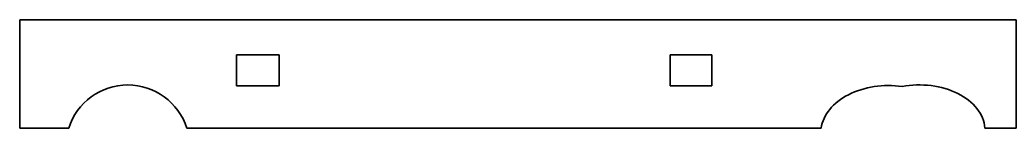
# Model space of a CAD drawing. Extents: x 130 to 290, y 208 to 226.
import ezdxf

# ---------------------------------------------------------------- set-up
doc = ezdxf.new("R2010")
doc.units = 0

msp = doc.modelspace()

# ---------------------------------------------------------------- linework, layer by layer
at = {"color": 7, "lineweight": 35}
for p, q in [((129.606873, 225.86232), (290.393158, 225.86232)), ((258.932648, 208.399261), (156.540009, 208.399261))]:
    msp.add_line(p, q, dxfattribs=at)
at = {"color": 7, "lineweight": 35, "ltscale": 0.436576}
for p, q in [((129.606873, 208.399261), (129.606873, 225.86232)), ((290.393158, 225.86232), (290.393158, 208.399261))]:
    msp.add_line(p, q, dxfattribs=at)
at = {"color": 7, "lineweight": 35, "ltscale": 0.173425}
for p, q in [((171.47403, 220.244995), (164.537048, 220.244995)), ((164.537048, 215.244995), (171.47403, 215.244995))]:
    msp.add_line(p, q, dxfattribs=at)
at = {"color": 7, "lineweight": 35, "ltscale": 0.125}
for p, q in [((164.537048, 215.244995), (164.537048, 220.244995)), ((171.47403, 220.244995), (171.47403, 215.244995)), ((234.537445, 215.244995), (234.537445, 220.244995)), ((241.264191, 220.244995), (241.264191, 215.244995))]:
    msp.add_line(p, q, dxfattribs=at)
at = {"color": 7, "lineweight": 35, "ltscale": 0.168169}
for p, q in [((241.264191, 220.244995), (234.537445, 220.244995)), ((234.537445, 215.244995), (241.264191, 215.244995))]:
    msp.add_line(p, q, dxfattribs=at)
at = {"color": 7, "lineweight": 35, "ltscale": 0.196906}
msp.add_line((137.483093, 208.399261), (129.606873, 208.399261), dxfattribs=at)
at = {"color": 7, "lineweight": 35, "ltscale": 0.125605}
msp.add_line((290.393158, 208.399261), (285.368958, 208.399261), dxfattribs=at)
at = {"color": 7, "lineweight": 35}
msp.add_arc((147.011551, 205.364716), 10, 17.665248, 162.334745, dxfattribs=at)
for centre, start_param, end_param in [((269.586365, 207.762039), 1.330589686, 3.0285606012), ((274.680115, 207.861908), 0.0437094108, 1.8110024627)]:
    msp.add_ellipse(centre, major_axis=(10.705475, 0.209892), ratio=0.700441, start_param=start_param, end_param=end_param, dxfattribs=at)

doc.saveas('drawing.dxf')
